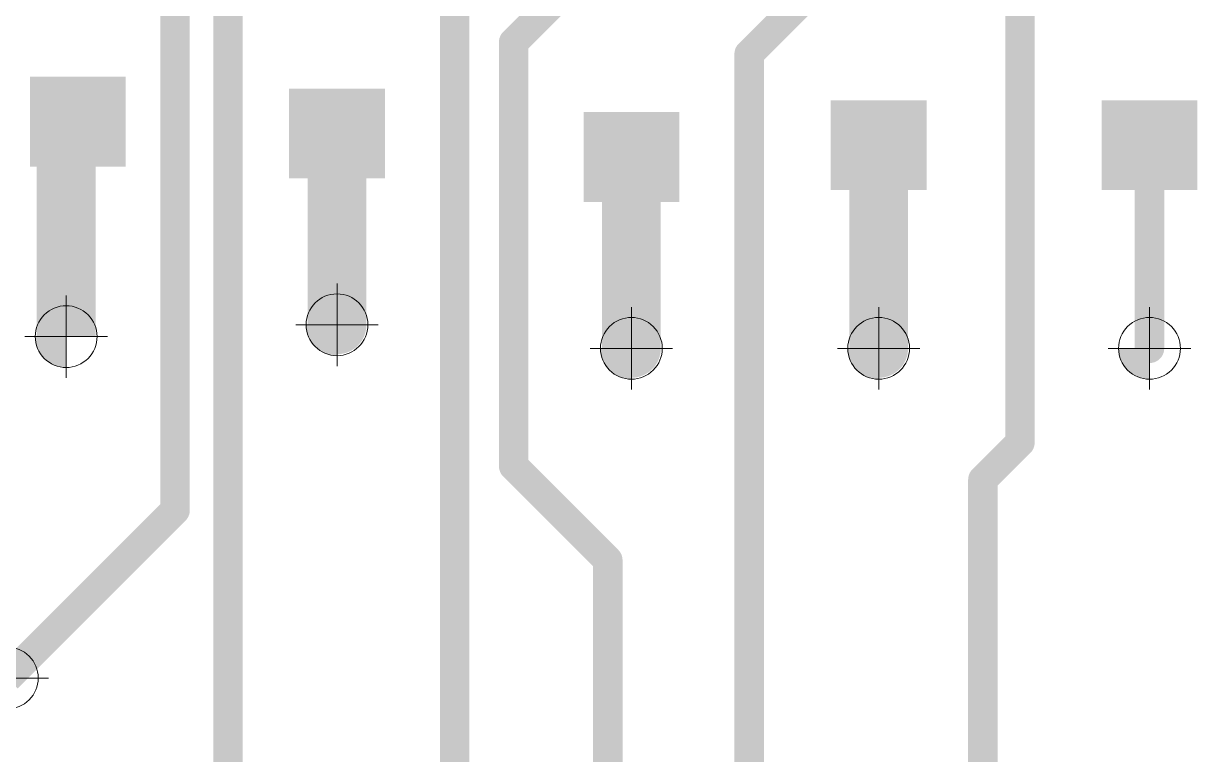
# Model space of a CAD drawing. Header units: millimetres. Extents: x 1557 to 2774, y 1107 to 1474.
# Drawn here: x 1677.91 to 1687.88, y 1362.22 to 1368.43 of the extents above; entities that cross this region are included whole.
import ezdxf

# ---------------------------------------------------------------- set-up
doc = ezdxf.new("R2010")
doc.units = ezdxf.units.MM
for name, color, linetype in [('PDF _Геометрия', 7, 'Continuous'), ('PDF _Сплошная заливка', 7, 'Continuous'), ('TopLayer', 1, 'Continuous')]:
    doc.layers.add(name, color=color, linetype=linetype)

msp = doc.modelspace()

# ---------------------------------------------------------------- hatches: boundary and pattern name
h = msp.add_hatch()
h.set_pattern_fill('ANSI31', color=256)
h.set_pattern_definition([(45, (43.5572, -8.7), (-2.245064, 2.245064), [])])
h.paths.add_polyline_path([(1705.697, 1410.4517), (1705.697, 1410.8977), (1705.643, 1410.8977), (1705.643, 1411.1647), (1706.697, 1411.1647), (1706.697, 1411.4187), (1705.643, 1411.4187), (1705.643, 1411.6857), (1705.697, 1411.6857), (1705.697, 1412.0597), (1705.572, 1412.1432), (1705.047, 1411.9258), (1704.4347, 1412.1794), (1704.3655, 1412.3465), (1704.2405, 1412.3465), (1704.1143, 1412.0417), (1704.2688, 1411.6687), (1703.6688, 1411.6687, -0.109718), (1703.697, 1411.5417, -0.109718), (1703.6688, 1411.4147), (1704.2688, 1411.4147), (1704.0506, 1410.8881), (1703.524, 1410.6699), (1703.524, 1411.2699, -0.222109), (1703.27, 1411.2699), (1703.27, 1410.6699), (1702.897, 1410.8244), (1702.524, 1410.6699), (1702.524, 1411.2699, -0.222109), (1702.27, 1411.2699), (1702.27, 1410.6699), (1701.897, 1410.8244), (1701.524, 1410.6699), (1701.524, 1411.2699, -0.222109), (1701.27, 1411.2699), (1701.27, 1410.6699), (1700.7434, 1410.8881), (1700.5253, 1411.4147), (1701.1252, 1411.4147, -0.109718), (1701.097, 1411.5417, -0.109718), (1701.1252, 1411.6687), (1700.5253, 1411.6687), (1700.6798, 1412.0417), (1700.5253, 1412.4147), (1701.1252, 1412.4147, -0.109718), (1701.097, 1412.5417, -0.109718), (1701.1252, 1412.6687), (1700.5253, 1412.6687), (1700.6395, 1412.9444), (1700.6253, 1412.9656), (1700.4842, 1412.9517), (1700.3093, 1412.5294), (1699.697, 1412.2758), (1699.3008, 1412.4399), (1699.151, 1412.4399), (1699.151, 1412.4187), (1698.097, 1412.4187), (1698.097, 1412.1647), (1699.151, 1412.1647), (1699.151, 1411.8977), (1699.097, 1411.8977), (1699.097, 1410.9517), (1699.097, 1409.9517), (1699.097, 1409.4517), (1698.1255, 1409.4517), (1698.097, 1409.4399), (1697.897, 1409.4399), (1697.897, 1408.0417), (1699.2952, 1408.0417), (1699.2952, 1408.2417), (1699.307, 1408.2701), (1699.307, 1409.2417), (1705.487, 1409.2417), (1705.487, 1408.2701), (1705.4988, 1408.2417), (1705.4988, 1408.0417), (1706.897, 1408.0417), (1706.897, 1409.4399), (1706.697, 1409.4399), (1706.6686, 1409.4517), (1705.697, 1409.4517)])
h.paths.add_polyline_path([(1705.697, 1415.6317), (1706.6686, 1415.6317), (1706.697, 1415.6435), (1706.897, 1415.6435), (1706.897, 1415.7855), (1706.7931, 1415.855), (1706.67, 1415.804), (1706.0577, 1416.0576), (1705.8041, 1416.6699), (1705.915, 1416.9377), (1705.8456, 1417.0417), (1705.4988, 1417.0417), (1705.4988, 1416.8417), (1705.487, 1416.8132), (1705.487, 1415.8417), (1703.541, 1415.8417), (1703.541, 1415.7877), (1703.274, 1415.7877), (1703.274, 1416.8417), (1703.02, 1416.8417), (1703.02, 1415.7877), (1702.9988, 1415.7877), (1702.9988, 1415.6379), (1703.1629, 1415.2417), (1702.9093, 1414.6294), (1702.6069, 1414.5041), (1702.6069, 1414.3791), (1702.897, 1414.2589), (1703.27, 1414.4134), (1703.27, 1413.8135, -0.222109), (1703.524, 1413.8135), (1703.524, 1414.4134), (1704.0506, 1414.1953), (1704.2688, 1413.6687), (1703.6688, 1413.6687, -0.109718), (1703.697, 1413.5417, -0.109718), (1703.6688, 1413.4147), (1704.2688, 1413.4147), (1704.1434, 1413.1119), (1704.1646, 1413.0785), (1704.305, 1413.0907), (1704.4347, 1413.404), (1705.047, 1413.6576), (1705.572, 1413.4401), (1705.5825, 1413.4411), (1705.697, 1413.5237), (1705.697, 1414.4517)])
h.paths.add_polyline_path([(1701.4311, 1415.2417), (1701.6366, 1415.7377), (1701.5671, 1415.8417), (1699.307, 1415.8417), (1699.307, 1416.8132), (1699.2952, 1416.8417), (1699.2952, 1417.0417), (1697.897, 1417.0417), (1697.897, 1415.6435), (1698.097, 1415.6435), (1698.1255, 1415.6317), (1699.097, 1415.6317), (1699.097, 1414.4517), (1699.097, 1413.8716), (1699.201, 1413.8021), (1699.697, 1414.0076), (1700.3093, 1413.754), (1700.3673, 1413.614), (1700.5026, 1413.614), (1700.7434, 1414.1953), (1701.27, 1414.4134), (1701.27, 1413.8135, -0.222109), (1701.524, 1413.8135), (1701.524, 1414.4134), (1701.897, 1414.2589), (1702.0872, 1414.3377), (1702.0872, 1414.4627), (1701.6847, 1414.6294)])
h.paths.add_polyline_path([(1676.17, 1350.4246), (1676.0115, 1350.8072), (1676.17, 1351.1899), (1676.5527, 1351.3484), (1677.3218, 1351.3484), (1677.3218, 1351.536), (1676.5527, 1351.536), (1676.17, 1351.6946), (1676.0115, 1352.0772), (1676.17, 1352.4599), (1676.5527, 1352.6184), (1677.3218, 1352.6184), (1677.3218, 1352.806), (1676.5527, 1352.806), (1676.17, 1352.9646), (1676.0115, 1353.3472), (1676.17, 1353.7299), (1676.5527, 1353.8884), (1677.3218, 1353.8884), (1677.3218, 1354.076), (1676.5527, 1354.076), (1676.17, 1354.2346), (1676.0115, 1354.6172), (1676.17, 1354.9999), (1676.5527, 1355.1584), (1677.3218, 1355.1584), (1677.3218, 1355.346), (1676.5527, 1355.346), (1676.17, 1355.5046), (1676.0115, 1355.8872), (1676.17, 1356.2699), (1676.5527, 1356.4284), (1677.3218, 1356.4284), (1677.3218, 1356.616), (1676.5527, 1356.616), (1676.17, 1356.7746), (1676.1572, 1356.8055), (1676.0827, 1356.8055), (1675.834, 1356.9085), (1675.5213, 1357.2212), (1675.4182, 1357.4699), (1675.4182, 1358.9699), (1672.4758, 1358.9699), (1672.4509, 1358.8449), (1672.5354, 1358.8099), (1672.6939, 1358.4272), (1672.5354, 1358.0446), (1672.1527, 1357.886), (1671.3218, 1357.886), (1671.3218, 1357.7569), (1671.5507, 1357.7569), (1671.5507, 1357.1572), (1671.5968, 1357.1572, -0.169966), (1671.6236, 1357.1886, -0.766507), (1671.7402, 1357.1572), (1672.0027, 1357.1572, -0.257933), (1672.0729, 1357.2842), (1671.8047, 1357.2842), (1671.8047, 1357.7569), (1672.1527, 1357.7569), (1672.5767, 1357.5813), (1672.6997, 1357.2842), (1672.2325, 1357.2842, -0.257933), (1672.3027, 1357.1572, -0.257916), (1672.2325, 1357.0302), (1672.6997, 1357.0302), (1672.5767, 1356.7332), (1672.1527, 1356.5576), (1671.8047, 1356.5576), (1671.8047, 1357.0302), (1672.0729, 1357.0302, -0.257916), (1672.0027, 1357.1572), (1671.7402, 1357.1572, -0.267396), (1671.7091, 1357.1032, -0.766507), (1671.5925, 1357.1345), (1671.5507, 1357.1345), (1671.5507, 1356.5576), (1671.3218, 1356.5576), (1671.3218, 1356.4284), (1672.1527, 1356.4284), (1672.5354, 1356.2699), (1672.6939, 1355.8872), (1672.5354, 1355.5046), (1672.1527, 1355.346), (1671.3218, 1355.346), (1671.3218, 1355.1584), (1672.1527, 1355.1584), (1672.5354, 1354.9999), (1672.6939, 1354.6172), (1672.5354, 1354.2346), (1672.1527, 1354.076), (1671.3218, 1354.076), (1671.3218, 1353.8884), (1672.1527, 1353.8884), (1672.5354, 1353.7299), (1672.6939, 1353.3472), (1672.5354, 1352.9646), (1672.1527, 1352.806), (1671.3218, 1352.806), (1671.3218, 1352.6184), (1672.1527, 1352.6184), (1672.5354, 1352.4599), (1672.6939, 1352.0772), (1672.5354, 1351.6946), (1672.1527, 1351.536), (1671.3218, 1351.536), (1671.3218, 1351.3484), (1672.1527, 1351.3484), (1672.5354, 1351.1899), (1672.6939, 1350.8072), (1672.5354, 1350.4246), (1672.1527, 1350.266), (1671.3218, 1350.266), (1671.3218, 1350.0784), (1672.1527, 1350.0784), (1672.5354, 1349.9199), (1672.6939, 1349.5372), (1672.5354, 1349.1546), (1672.3914, 1349.0949), (1672.4163, 1348.9699), (1674.4527, 1348.9699), (1674.4527, 1349.4247, -0.414214), (1674.3902, 1349.4872, -1), (1674.5152, 1349.4872, -0.414214), (1674.4527, 1349.4247), (1674.4527, 1348.9699), (1676.2891, 1348.9699), (1676.314, 1349.0949), (1676.17, 1349.1546), (1676.0115, 1349.5372), (1676.17, 1349.9199), (1676.5406, 1350.0734), (1676.5406, 1350.271)])
h.paths.add_polyline_path([(1674.4797, 1351.2105), (1674.4797, 1351.8104, -0.222109), (1674.2257, 1351.8104), (1674.2257, 1351.2105), (1673.6991, 1351.4286), (1673.4809, 1351.9552), (1674.0809, 1351.9552, -0.109718), (1674.0527, 1352.0822, -0.109718), (1674.0809, 1352.2092), (1673.4809, 1352.2092), (1673.6147, 1352.5322), (1673.4809, 1352.8552), (1674.0809, 1352.8552, -0.109718), (1674.0527, 1352.9822, -0.109718), (1674.0809, 1353.1092), (1673.4809, 1353.1092), (1673.6354, 1353.4822), (1673.4809, 1353.8552), (1674.0809, 1353.8552, -0.109718), (1674.0527, 1353.9822, -0.109718), (1674.0809, 1354.1092), (1673.4809, 1354.1092), (1673.6147, 1354.4322), (1673.4809, 1354.7552), (1674.0809, 1354.7552, -0.109718), (1674.0527, 1354.8822, -0.109718), (1674.0809, 1355.0092), (1673.4809, 1355.0092), (1673.6147, 1355.3322), (1673.4809, 1355.6552), (1674.0809, 1355.6552, -0.109718), (1674.0527, 1355.7822, -0.109718), (1674.0809, 1355.9092), (1673.4809, 1355.9092), (1673.6991, 1356.4359), (1674.2257, 1356.654), (1674.2257, 1356.054, -0.222109), (1674.4797, 1356.054), (1674.4797, 1356.654), (1675.0063, 1356.4359), (1675.2245, 1355.9092), (1674.6245, 1355.9092, -0.109718), (1674.6527, 1355.7822, -0.109718), (1674.6245, 1355.6552), (1675.2245, 1355.6552), (1675.0907, 1355.3322), (1675.2245, 1355.0092), (1674.6245, 1355.0092, -0.109718), (1674.6527, 1354.8822, -0.109718), (1674.6245, 1354.7552), (1675.2245, 1354.7552), (1675.0907, 1354.4322), (1675.2245, 1354.1092), (1674.6245, 1354.1092, -0.109718), (1674.6527, 1353.9822, -0.109718), (1674.6245, 1353.8552), (1675.2245, 1353.8552), (1675.07, 1353.4822), (1675.2245, 1353.1092), (1674.6245, 1353.1092, -0.109718), (1674.6527, 1352.9822, -0.109718), (1674.6245, 1352.8552), (1675.2245, 1352.8552), (1675.0907, 1352.5322), (1675.2245, 1352.2092), (1674.6245, 1352.2092, -0.109718), (1674.6527, 1352.0822, -0.109718), (1674.6245, 1351.9552), (1675.2245, 1351.9552), (1675.0063, 1351.4286)], flags=16)
h.paths.add_polyline_path([(1674.1777, 1352.0822, -1), (1674.5277, 1352.0822, -1)], flags=0)
h.paths.add_polyline_path([(1674.1777, 1352.9822, -1), (1674.5277, 1352.9822, -1)], flags=0)
h.paths.add_polyline_path([(1674.1777, 1353.9822, -1), (1674.5277, 1353.9822, -1)], flags=0)
h.paths.add_polyline_path([(1674.1777, 1354.8822, -1), (1674.5277, 1354.8822, -1)], flags=0)
h.paths.add_polyline_path([(1674.1777, 1355.7822, -1), (1674.5277, 1355.7822, -1)], flags=0)
at = {"layer": 'PDF _Сплошная заливка', "transparency": 33554559}
for points in [[(1680.3075, 1365.8699, 0.414259), (1680.57, 1365.6074), (1680.57, 1365.6074), (1680.57, 1365.6074), (1680.57, 1365.8699), (1680.57, 1365.8699)], [(1678.0073, 1365.7698, 0.414259), (1678.2698, 1365.5073), (1678.2698, 1365.5073), (1678.2698, 1365.5073), (1678.2698, 1365.7698), (1678.2698, 1365.7698)], [(1682.8075, 1365.6699, 0.198848), (1682.8844, 1365.4843), (1682.8844, 1365.4843, 0.198848), (1683.07, 1365.4074), (1683.07, 1365.4074), (1683.07, 1365.4074), (1683.07, 1365.6699), (1683.07, 1365.6699)], [(1684.9075, 1365.6699, 0.414208), (1685.17, 1365.4074), (1685.17, 1365.4074), (1685.17, 1365.4074), (1685.17, 1365.6699), (1685.17, 1365.6699)], [(1687.2075, 1365.6699, 0.414208), (1687.47, 1365.4074), (1687.47, 1365.4074), (1687.47, 1365.4074), (1687.47, 1365.6699), (1687.47, 1365.6699)]]:
    msp.add_hatch(color=7, dxfattribs=at).paths.add_polyline_path(points)

# ---------------------------------------------------------------- linework, layer by layer
at = {"layer": 'PDF _Геометрия', "lineweight": 9}
for points in [[(1680.57, 1365.5198), (1680.57, 1366.22)], [(1678.2698, 1365.4197), (1678.2698, 1366.1196)], [(1683.0701, 1365.3198), (1683.0701, 1366.0201)], [(1685.1702, 1365.3198), (1685.1702, 1366.0201)], [(1687.47, 1365.3198), (1687.47, 1366.0201)], [(1680.9199, 1365.8697), (1680.22, 1365.8697)], [(1678.6198, 1365.7697), (1677.9199, 1365.7697)], [(1683.4201, 1365.6698), (1682.7201, 1365.6698)], [(1685.5201, 1365.6698), (1684.8199, 1365.6698)], [(1687.8199, 1365.6698), (1687.12, 1365.6698)], [(1678.1199, 1362.8697), (1677.42, 1362.8697)]]:
    msp.add_lwpolyline(points, dxfattribs=at)
for points in [[(1680.8324, 1365.8697, 0.414036), (1680.57, 1366.1325, 0.414036), (1680.3075, 1365.8697, 0.413811), (1680.57, 1365.6073, 0.413811)], [(1678.5323, 1365.7697, 0.414315), (1678.2698, 1366.0321, 0.414315), (1678.0074, 1365.7697, 0.414315), (1678.2698, 1365.5072, 0.414315)], [(1683.3326, 1365.6698, 0.414315), (1683.0701, 1365.9322, 0.414315), (1682.8076, 1365.6698, 0.414315), (1683.0701, 1365.4073, 0.414315)], [(1685.4327, 1365.6698, 0.413811), (1685.1702, 1365.9322, 0.414036), (1684.9074, 1365.6698, 0.414036), (1685.1702, 1365.4073, 0.413811)], [(1687.7324, 1365.6698, 0.414315), (1687.47, 1365.9322, 0.414315), (1687.2075, 1365.6698, 0.414315), (1687.47, 1365.4073, 0.414315)], [(1678.0324, 1362.8697, 0.414315), (1677.77, 1363.1322, 0.414315), (1677.5075, 1362.8697, 0.414315), (1677.77, 1362.6073, 0.414315)]]:
    msp.add_lwpolyline(points, format="xyb", close=True, dxfattribs=at)
at = {"layer": 'TopLayer'}
for points, const_width in [([(1681.57, 1361.5699), (1681.57, 1372.8699)], 0.25), ([(1679.195, 1364.2949), (1679.195, 1370.7585)], 0.25), ([(1679.645, 1361.7477), (1679.645, 1370.1449)], 0.25), ([(1686.37, 1364.8699), (1686.37, 1369.1063)], 0.25), ([(1684.07, 1368.1699), (1684.8447, 1368.9446)], 0.25), ([(1682.07, 1368.2699), (1682.6447, 1368.8446)], 0.25), ([(1682.07, 1364.6699), (1682.07, 1368.2699)], 0.25), ([(1684.07, 1342.8699), (1684.07, 1368.1699)], 0.25), ([(1678.2698, 1367.495), (1678.37, 1367.5952)], 0.5), ([(1678.2698, 1365.7698), (1678.2698, 1367.495)], 0.5), ([(1680.57, 1365.8699), (1680.57, 1367.4952)], 0.5), ([(1685.17, 1365.6699), (1685.17, 1367.3952)], 0.5), ([(1683.07, 1365.6699), (1683.07, 1367.2952)], 0.5), ([(1687.47, 1365.6699), (1687.47, 1367.3952)], 0.25), ([(1686.055, 1364.5549), (1686.37, 1364.8699)], 0.25), ([(1682.07, 1364.6699), (1682.87, 1363.8699)], 0.25), ([(1686.055, 1335.5439), (1686.055, 1364.5549)], 0.25), ([(1677.77, 1362.8699), (1679.195, 1364.2949)], 0.25), ([(1682.87, 1340.7699), (1682.87, 1363.8699)], 0.25)]:
    msp.add_lwpolyline(points, dxfattribs=dict(at, const_width=const_width))
for points, const_width in [([(1682.0075, 1368.2699, 1), (1682.1325, 1368.2699, 1)], 0.125), ([(1682.0075, 1368.2699, 1), (1682.1325, 1368.2699, 1)], 0.125), ([(1684.0075, 1368.1699, 1), (1684.1325, 1368.1699, 1)], 0.125), ([(1684.0075, 1368.1699, 1), (1684.1325, 1368.1699, 1)], 0.125), ([(1678.245, 1367.5952, 1), (1678.495, 1367.5952, 1)], 0.25), ([(1678.1448, 1367.495, 1), (1678.3948, 1367.495, 1)], 0.25), ([(1678.1448, 1367.495, 1), (1678.3948, 1367.495, 1)], 0.25), ([(1680.445, 1367.4952, 1), (1680.695, 1367.4952, 1)], 0.25), ([(1685.045, 1367.3952, 1), (1685.295, 1367.3952, 1)], 0.25), ([(1682.945, 1367.2952, 1), (1683.195, 1367.2952, 1)], 0.25), ([(1687.4075, 1367.3952, 1), (1687.5325, 1367.3952, 1)], 0.125), ([(1680.445, 1365.8699, 1), (1680.695, 1365.8699, 1)], 0.25), ([(1682.945, 1365.6699, 1), (1683.195, 1365.6699, 1)], 0.25), ([(1685.045, 1365.6699, 1), (1685.295, 1365.6699, 1)], 0.25), ([(1687.4075, 1365.6699, 1), (1687.5325, 1365.6699, 1)], 0.125), ([(1686.3075, 1364.8699, 1), (1686.4325, 1364.8699, 1)], 0.125), ([(1686.3075, 1364.8699, 1), (1686.4325, 1364.8699, 1)], 0.125), ([(1682.0075, 1364.6699, 1), (1682.1325, 1364.6699, 1)], 0.125), ([(1682.0075, 1364.6699, 1), (1682.1325, 1364.6699, 1)], 0.125), ([(1685.9925, 1364.5549, 1), (1686.1175, 1364.5549, 1)], 0.125), ([(1685.9925, 1364.5549, 1), (1686.1175, 1364.5549, 1)], 0.125), ([(1679.1325, 1364.2949, 1), (1679.2575, 1364.2949, 1)], 0.125), ([(1679.1325, 1364.2949, 1), (1679.2575, 1364.2949, 1)], 0.125), ([(1682.8075, 1363.8699, 1), (1682.9325, 1363.8699, 1)], 0.125), ([(1682.8075, 1363.8699, 1), (1682.9325, 1363.8699, 1)], 0.125)]:
    msp.add_lwpolyline(points, format="xyb", close=True, dxfattribs=dict(at, const_width=const_width))
for points in [[(1677.9636, 1367.9762), (1677.9636, 1367.2142), (1678.7764, 1367.9762), (1678.7764, 1367.2142)], [(1680.1636, 1367.8762), (1680.1636, 1367.1142), (1680.9764, 1367.8762), (1680.9764, 1367.1142)], [(1684.7636, 1367.7762), (1684.7636, 1367.0142), (1685.5764, 1367.7762), (1685.5764, 1367.0142)], [(1687.8764, 1367.0142), (1687.8764, 1367.7762), (1687.0636, 1367.0142), (1687.0636, 1367.7762)], [(1682.6636, 1367.6762), (1682.6636, 1366.9142), (1683.4764, 1367.6762), (1683.4764, 1366.9142)]]:
    msp.add_solid(points, dxfattribs=at)

doc.saveas('drawing.dxf')
